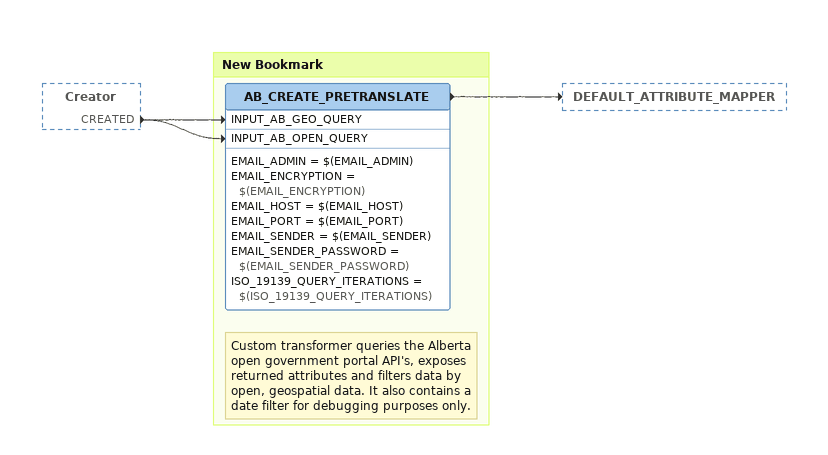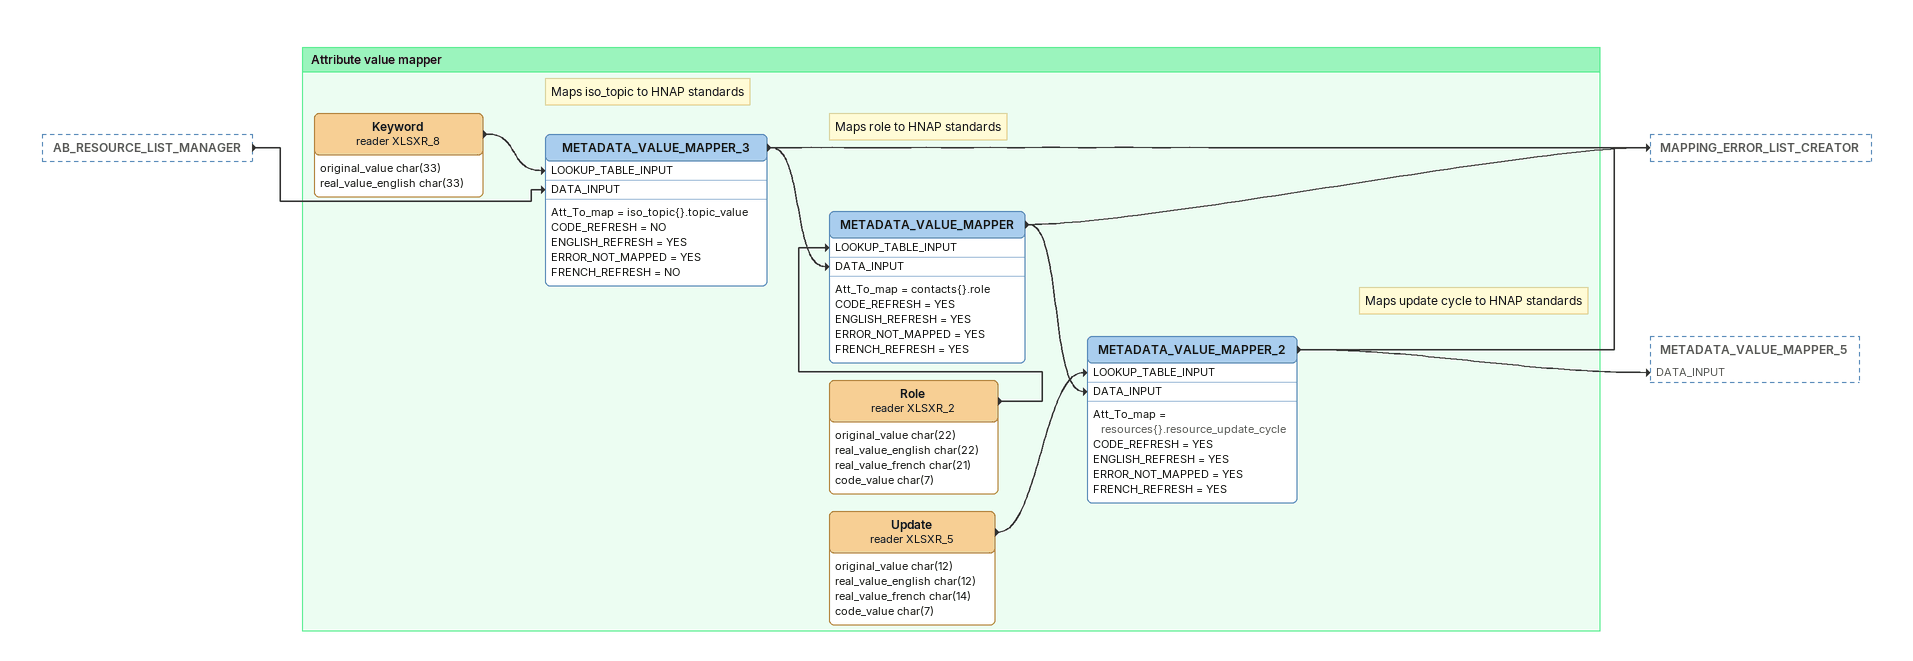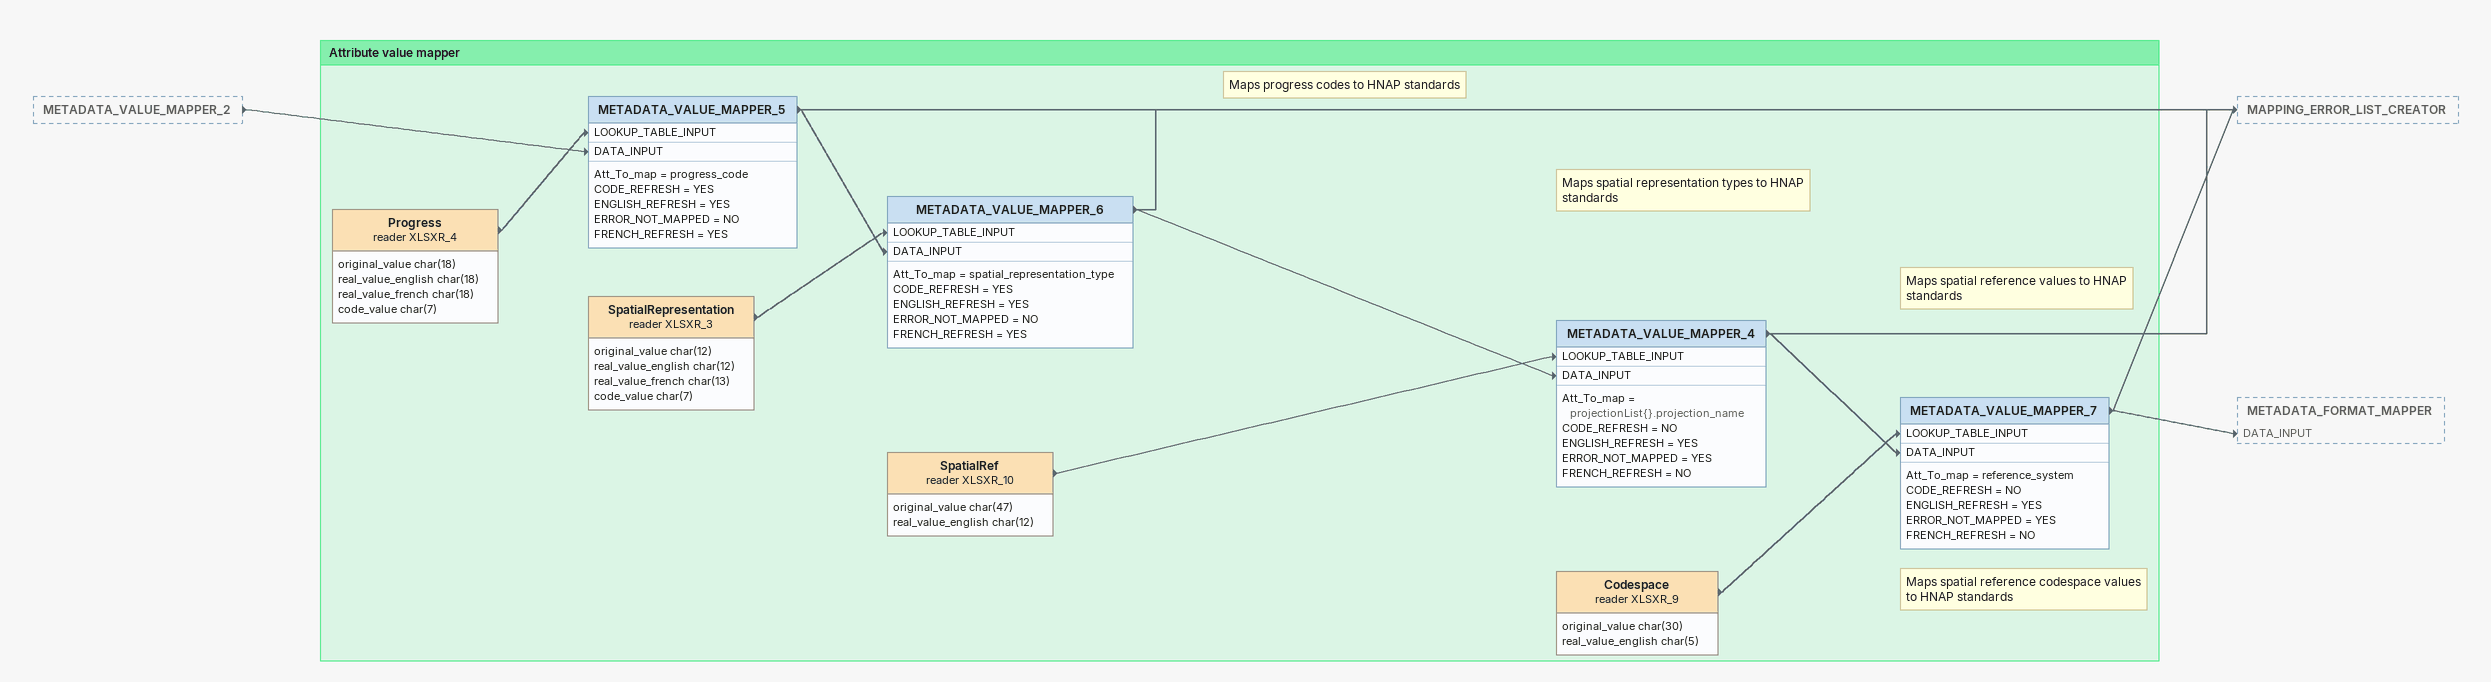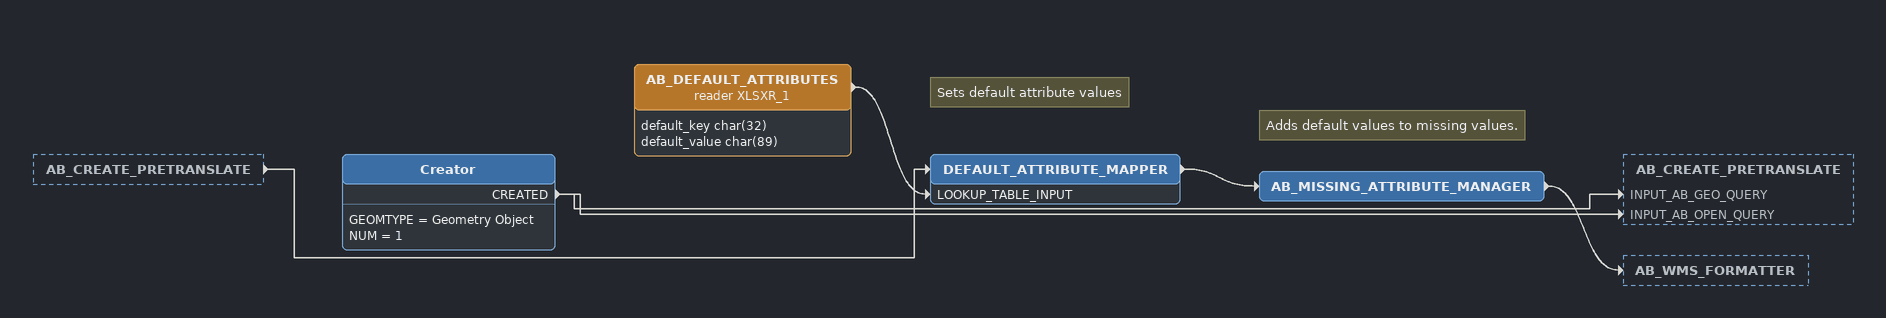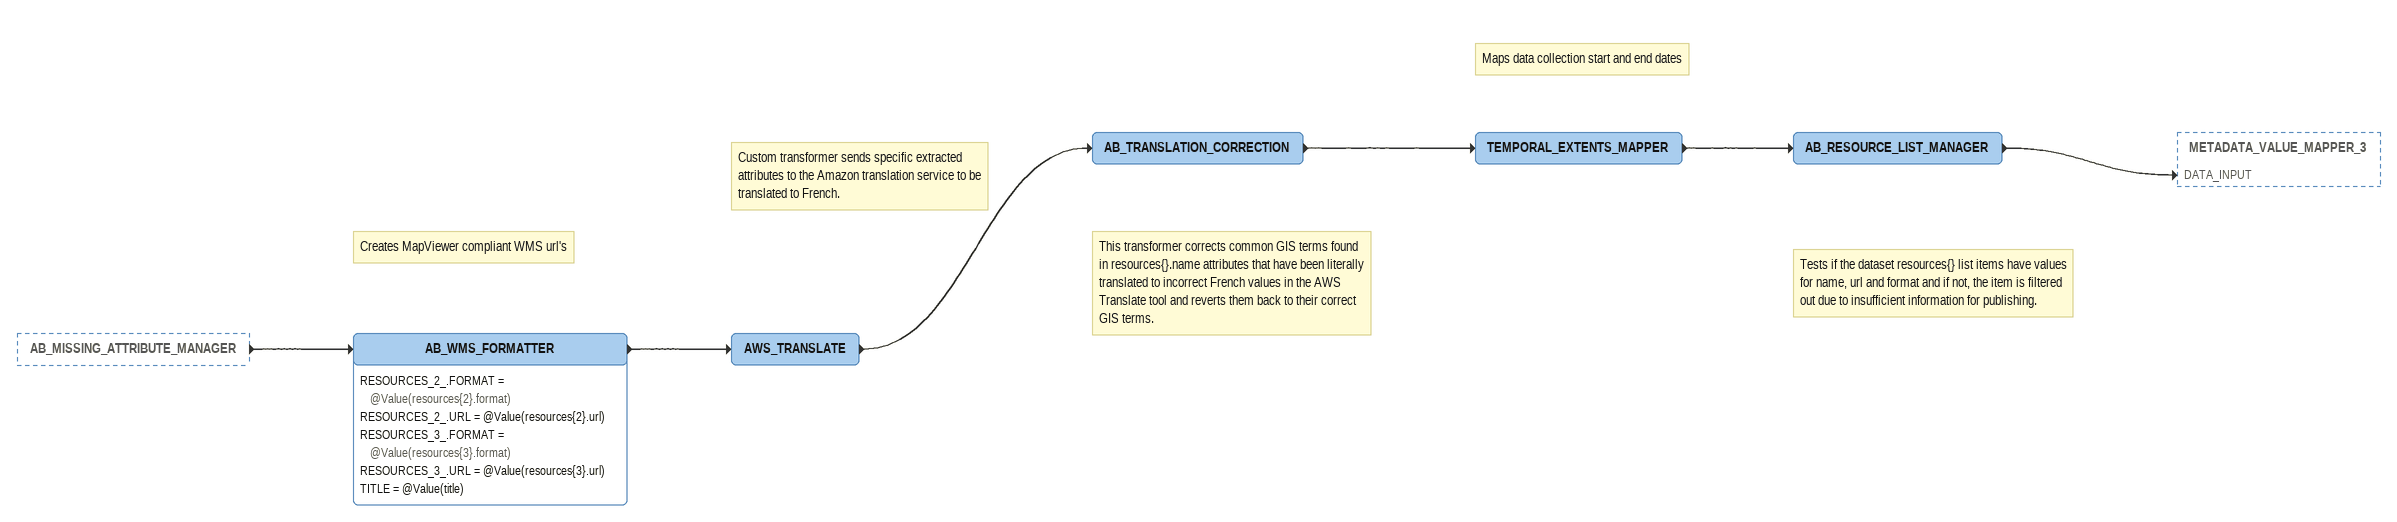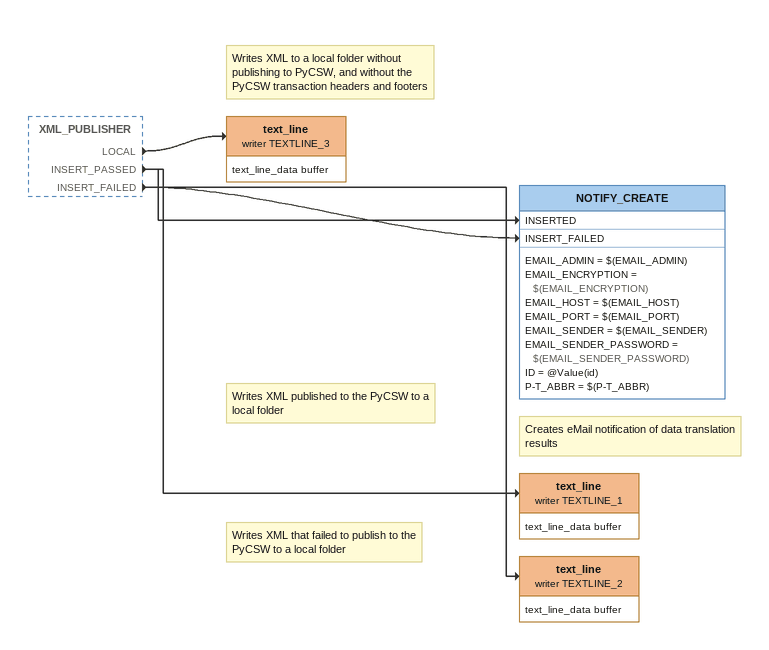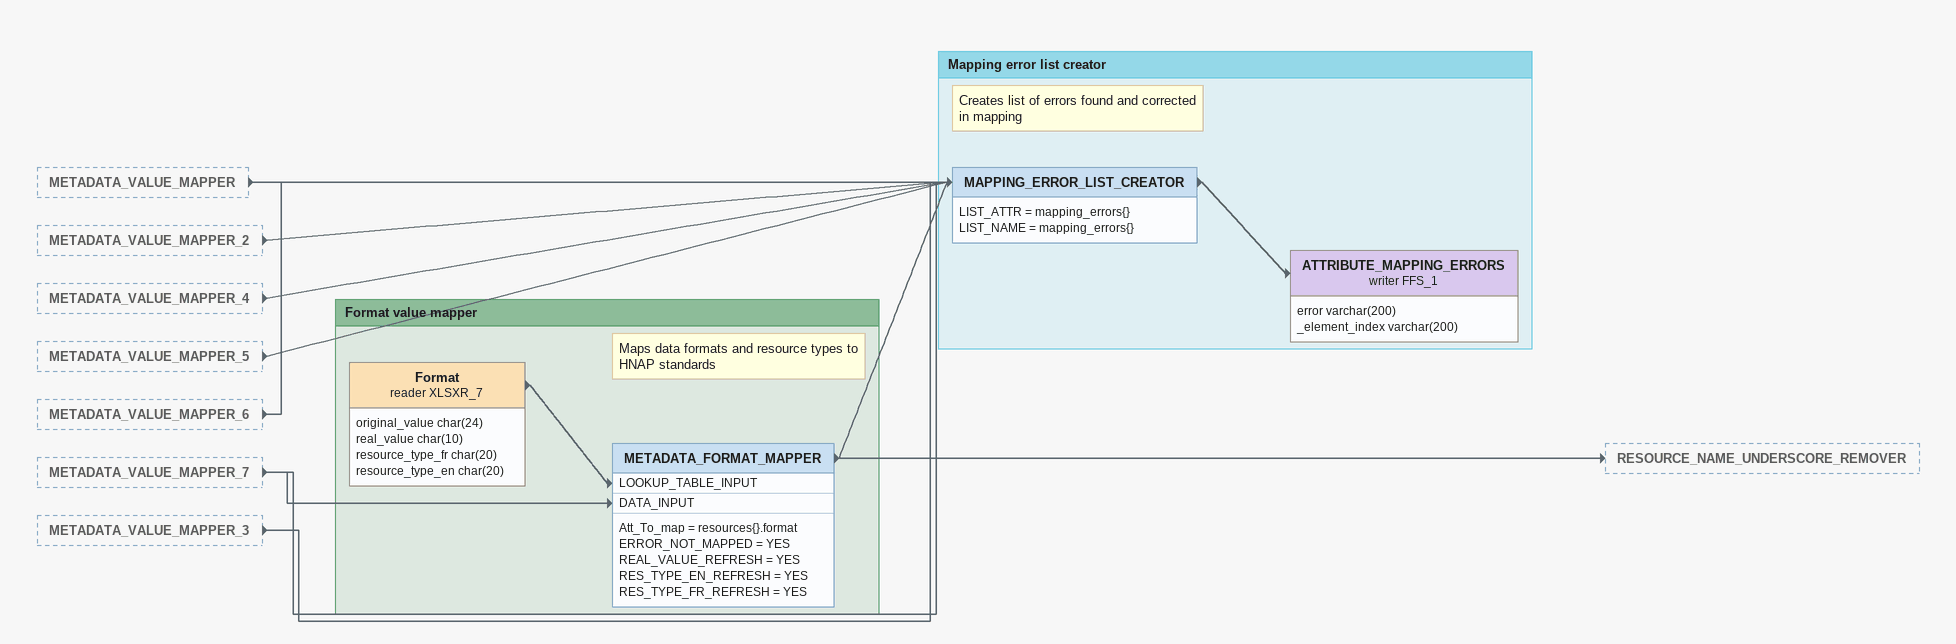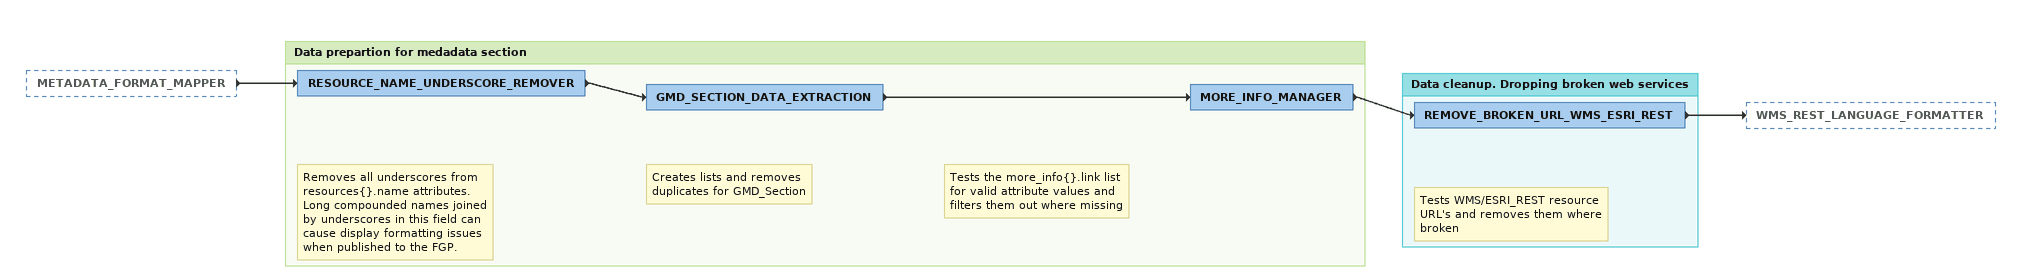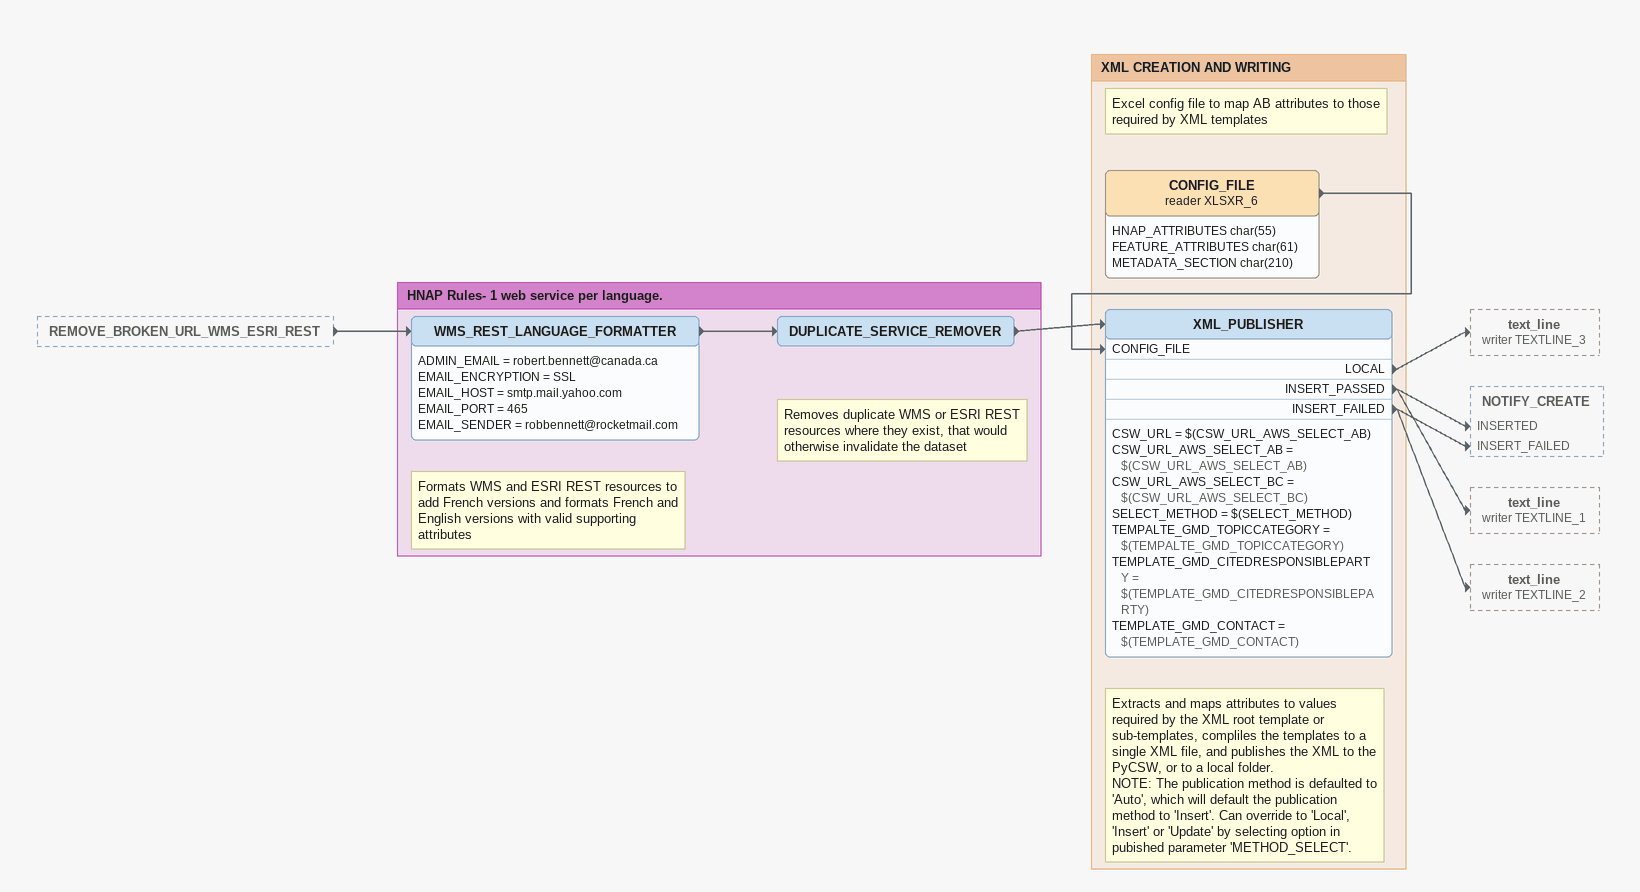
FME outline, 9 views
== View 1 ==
Creator [outside]
    CREATED -> AB_CREATE_PRETRANSLATE [INPUT_AB_GEO_QUERY]
    CREATED -> AB_CREATE_PRETRANSLATE [INPUT_AB_OPEN_QUERY]

Bookmark: New Bookmark
Note: Custom transformer queries the Alberta open government portal API's, exposes returned attributes and filters data by open, geospatial data. It also contains a date filter for debugging purposes only.
AB_CREATE_PRETRANSLATE
    EMAIL_ADMIN = $(EMAIL_ADMIN)
    EMAIL_ENCRYPTION = $(EMAIL_ENCRYPTION)
    EMAIL_HOST = $(EMAIL_HOST)
    EMAIL_PORT = $(EMAIL_PORT)
    EMAIL_SENDER = $(EMAIL_SENDER)
    EMAIL_SENDER_PASSWORD = $(EMAIL_SENDER_PASSWORD)
    ISO_19139_QUERY_ITERATIONS = $(ISO_19139_QUERY_ITERATIONS)
    -> DEFAULT_ATTRIBUTE_MAPPER

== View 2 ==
AB_RESOURCE_LIST_MANAGER [outside]
    -> METADATA_VALUE_MAPPER_3 [DATA_INPUT]

Bookmark: Attribute value mapper
Keyword (reader XLSXR_8)
    attributes: original_value char(33), real_value_english char(33)
    -> METADATA_VALUE_MAPPER_3 [LOOKUP_TABLE_INPUT]
Note: Maps iso_topic to HNAP standards
METADATA_VALUE_MAPPER_3
    Att_To_map = iso_topic{}.topic_value
    CODE_REFRESH = NO
    ENGLISH_REFRESH = YES
    ERROR_NOT_MAPPED = YES
    FRENCH_REFRESH = NO
    -> METADATA_VALUE_MAPPER [DATA_INPUT]
    -> MAPPING_ERROR_LIST_CREATOR
Role (reader XLSXR_2)
    attributes: original_value char(22), real_value_english char(22), real_value_french char(21), code_value char(7)
    -> METADATA_VALUE_MAPPER [LOOKUP_TABLE_INPUT]
Note: Maps role to HNAP standards
METADATA_VALUE_MAPPER
    Att_To_map = contacts{}.role
    CODE_REFRESH = YES
    ENGLISH_REFRESH = YES
    ERROR_NOT_MAPPED = YES
    FRENCH_REFRESH = YES
    -> METADATA_VALUE_MAPPER_2 [DATA_INPUT]
    -> MAPPING_ERROR_LIST_CREATOR
Update (reader XLSXR_5)
    attributes: original_value char(12), real_value_english char(12), real_value_french char(14), code_value char(7)
    -> METADATA_VALUE_MAPPER_2 [LOOKUP_TABLE_INPUT]
Note: Maps update cycle to HNAP standards
METADATA_VALUE_MAPPER_2
    Att_To_map = resources{}.resource_update_cycle
    CODE_REFRESH = YES
    ENGLISH_REFRESH = YES
    ERROR_NOT_MAPPED = YES
    FRENCH_REFRESH = YES
    -> METADATA_VALUE_MAPPER_5 [DATA_INPUT]
    -> MAPPING_ERROR_LIST_CREATOR

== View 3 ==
METADATA_VALUE_MAPPER_2 [outside]
    -> METADATA_VALUE_MAPPER_5 [DATA_INPUT]

Bookmark: Attribute value mapper
Progress (reader XLSXR_4)
    attributes: original_value char(18), real_value_english char(18), real_value_french char(18), code_value char(7)
    -> METADATA_VALUE_MAPPER_5 [LOOKUP_TABLE_INPUT]
Note: Maps progress codes to HNAP standards
METADATA_VALUE_MAPPER_5
    Att_To_map = progress_code
    CODE_REFRESH = YES
    ENGLISH_REFRESH = YES
    ERROR_NOT_MAPPED = NO
    FRENCH_REFRESH = YES
    -> METADATA_VALUE_MAPPER_6 [DATA_INPUT]
    -> MAPPING_ERROR_LIST_CREATOR
SpatialRepresentation (reader XLSXR_3)
    attributes: original_value char(12), real_value_english char(12), real_value_french char(13), code_value char(7)
    -> METADATA_VALUE_MAPPER_6 [LOOKUP_TABLE_INPUT]
Note: Maps spatial representation types to HNAP standards
METADATA_VALUE_MAPPER_6
    Att_To_map = spatial_representation_type
    CODE_REFRESH = YES
    ENGLISH_REFRESH = YES
    ERROR_NOT_MAPPED = NO
    FRENCH_REFRESH = YES
    -> METADATA_VALUE_MAPPER_4 [DATA_INPUT]
    -> MAPPING_ERROR_LIST_CREATOR
SpatialRef (reader XLSXR_10)
    attributes: original_value char(47), real_value_english char(12)
    -> METADATA_VALUE_MAPPER_4 [LOOKUP_TABLE_INPUT]
Note: Maps spatial reference values to HNAP standards
METADATA_VALUE_MAPPER_4
    Att_To_map = projectionList{}.projection_name
    CODE_REFRESH = NO
    ENGLISH_REFRESH = YES
    ERROR_NOT_MAPPED = YES
    FRENCH_REFRESH = NO
    -> METADATA_VALUE_MAPPER_7 [DATA_INPUT]
    -> MAPPING_ERROR_LIST_CREATOR
Codespace (reader XLSXR_9)
    attributes: original_value char(30), real_value_english char(5)
    -> METADATA_VALUE_MAPPER_7 [LOOKUP_TABLE_INPUT]
Note: Maps spatial reference codespace values to HNAP standards
METADATA_VALUE_MAPPER_7
    Att_To_map = reference_system
    CODE_REFRESH = NO
    ENGLISH_REFRESH = YES
    ERROR_NOT_MAPPED = YES
    FRENCH_REFRESH = NO
    -> METADATA_FORMAT_MAPPER [DATA_INPUT]
    -> MAPPING_ERROR_LIST_CREATOR

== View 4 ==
AB_CREATE_PRETRANSLATE [outside]
    -> DEFAULT_ATTRIBUTE_MAPPER
Creator
    GEOMTYPE = Geometry Object
    NUM = 1
    CREATED -> AB_CREATE_PRETRANSLATE [INPUT_AB_GEO_QUERY]
    CREATED -> AB_CREATE_PRETRANSLATE [INPUT_AB_OPEN_QUERY]
AB_DEFAULT_ATTRIBUTES (reader XLSXR_1)
    attributes: default_key char(32), default_value char(89)
    -> DEFAULT_ATTRIBUTE_MAPPER [LOOKUP_TABLE_INPUT]
Note: Sets default attribute values
DEFAULT_ATTRIBUTE_MAPPER
    -> AB_MISSING_ATTRIBUTE_MANAGER
Note: Adds default values to missing values.
AB_MISSING_ATTRIBUTE_MANAGER
    -> AB_WMS_FORMATTER

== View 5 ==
AB_MISSING_ATTRIBUTE_MANAGER [outside]
    -> AB_WMS_FORMATTER
Note: Creates MapViewer compliant WMS url's
AB_WMS_FORMATTER
    RESOURCES_2_.FORMAT = @Value(resources{2}.format)
    RESOURCES_2_.URL = @Value(resources{2}.url)
    RESOURCES_3_.FORMAT = @Value(resources{3}.format)
    RESOURCES_3_.URL = @Value(resources{3}.url)
    TITLE = @Value(title)
    -> AWS_TRANSLATE
Note: Custom transformer sends specific extracted attributes to the Amazon translation service to be translated to French.
AWS_TRANSLATE
    -> AB_TRANSLATION_CORRECTION
Note: This transformer corrects common GIS terms found in resources{}.name attributes that have been literally translated to incorrect French values in the AWS Translate tool and reverts them back to their correct GIS terms.
AB_TRANSLATION_CORRECTION
    -> TEMPORAL_EXTENTS_MAPPER
Note: Maps data collection start and end dates
TEMPORAL_EXTENTS_MAPPER
    -> AB_RESOURCE_LIST_MANAGER
Note: Tests if the dataset resources{} list items have values for name, url and format and if not, the item is filtered out due to insufficient information for publishing.
AB_RESOURCE_LIST_MANAGER
    -> METADATA_VALUE_MAPPER_3 [DATA_INPUT]

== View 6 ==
XML_PUBLISHER [outside]
    LOCAL -> text_line (writer TEXTLINE_3)
    INSERT_PASSED -> NOTIFY_CREATE [INSERTED]
    INSERT_PASSED -> text_line (writer TEXTLINE_1)
    INSERT_FAILED -> NOTIFY_CREATE [INSERT_FAILED]
    INSERT_FAILED -> text_line (writer TEXTLINE_2)
Note: Writes XML to a local folder without publishing to PyCSW, and without the PyCSW transaction headers and footers
text_line (writer TEXTLINE_3)
    attributes: text_line_data buffer
Note: Creates eMail notification of data translation results
NOTIFY_CREATE
    EMAIL_ADMIN = $(EMAIL_ADMIN)
    EMAIL_ENCRYPTION = $(EMAIL_ENCRYPTION)
    EMAIL_HOST = $(EMAIL_HOST)
    EMAIL_PORT = $(EMAIL_PORT)
    EMAIL_SENDER = $(EMAIL_SENDER)
    EMAIL_SENDER_PASSWORD = $(EMAIL_SENDER_PASSWORD)
    ID = @Value(id)
    P-T_ABBR = $(P-T_ABBR)
Note: Writes XML published to the PyCSW to a local folder
text_line (writer TEXTLINE_1)
    attributes: text_line_data buffer
Note: Writes XML that failed to publish to the PyCSW to a local folder
text_line (writer TEXTLINE_2)
    attributes: text_line_data buffer

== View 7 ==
METADATA_VALUE_MAPPER [outside]
    -> MAPPING_ERROR_LIST_CREATOR
METADATA_VALUE_MAPPER_2 [outside]
    -> MAPPING_ERROR_LIST_CREATOR
METADATA_VALUE_MAPPER_4 [outside]
    -> MAPPING_ERROR_LIST_CREATOR
METADATA_VALUE_MAPPER_5 [outside]
    -> MAPPING_ERROR_LIST_CREATOR
METADATA_VALUE_MAPPER_6 [outside]
    -> MAPPING_ERROR_LIST_CREATOR
METADATA_VALUE_MAPPER_7 [outside]
    -> METADATA_FORMAT_MAPPER [DATA_INPUT]
    -> MAPPING_ERROR_LIST_CREATOR
METADATA_VALUE_MAPPER_3 [outside]
    -> MAPPING_ERROR_LIST_CREATOR

Bookmark: Format value mapper
Format (reader XLSXR_7)
    attributes: original_value char(24), real_value char(10), resource_type_fr char(20), resource_type_en char(20)
    -> METADATA_FORMAT_MAPPER [LOOKUP_TABLE_INPUT]
Note: Maps data formats and resource types to HNAP standards
METADATA_FORMAT_MAPPER
    Att_To_map = resources{}.format
    ERROR_NOT_MAPPED = YES
    REAL_VALUE_REFRESH = YES
    RES_TYPE_EN_REFRESH = YES
    RES_TYPE_FR_REFRESH = YES
    -> MAPPING_ERROR_LIST_CREATOR
    -> RESOURCE_NAME_UNDERSCORE_REMOVER

Bookmark: Mapping error list creator
Note: Creates list of errors found and corrected in mapping
MAPPING_ERROR_LIST_CREATOR
    LIST_ATTR = mapping_errors{}
    LIST_NAME = mapping_errors{}
    -> ATTRIBUTE_MAPPING_ERRORS (writer FFS_1)
ATTRIBUTE_MAPPING_ERRORS (writer FFS_1)
    attributes: error varchar(200), _element_index varchar(200)

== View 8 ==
METADATA_FORMAT_MAPPER [outside]
    -> RESOURCE_NAME_UNDERSCORE_REMOVER

Bookmark: Data prepartion for medadata section
Note: Removes all underscores from resources{}.name attributes. Long compounded names joined by underscores in this field can cause display formatting issues when published to the FGP.
RESOURCE_NAME_UNDERSCORE_REMOVER
    -> GMD_SECTION_DATA_EXTRACTION
Note: Creates lists and removes duplicates for GMD_Section
GMD_SECTION_DATA_EXTRACTION
    -> MORE_INFO_MANAGER
Note: Tests the more_info{}.link list for valid attribute values and filters them out where missing
MORE_INFO_MANAGER
    -> REMOVE_BROKEN_URL_WMS_ESRI_REST

Bookmark: Data cleanup. Dropping broken web services
Note: Tests WMS/ESRI_REST resource URL's and removes them where broken
REMOVE_BROKEN_URL_WMS_ESRI_REST
    -> WMS_REST_LANGUAGE_FORMATTER

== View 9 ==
REMOVE_BROKEN_URL_WMS_ESRI_REST [outside]
    -> WMS_REST_LANGUAGE_FORMATTER

Bookmark: HNAP Rules- 1 web service per language.
Note: Formats WMS and ESRI REST resources to add French versions and formats French and English versions with valid supporting attributes
WMS_REST_LANGUAGE_FORMATTER
    ADMIN_EMAIL = robert.bennett@canada.ca
    EMAIL_ENCRYPTION = SSL
    EMAIL_HOST = smtp.mail.yahoo.com
    EMAIL_PORT = 465
    EMAIL_SENDER = robbennett@rocketmail.com
    -> DUPLICATE_SERVICE_REMOVER
Note: Removes duplicate WMS or ESRI REST resources where they exist, that would otherwise invalidate the dataset
DUPLICATE_SERVICE_REMOVER
    -> XML_PUBLISHER

Bookmark: XML CREATION AND WRITING
Note: Excel config file to map AB attributes to those required by XML templates
CONFIG_FILE (reader XLSXR_6)
    attributes: HNAP_ATTRIBUTES char(55), FEATURE_ATTRIBUTES char(61), METADATA_SECTION char(210)
    -> XML_PUBLISHER [CONFIG_FILE]
Note: Extracts and maps attributes to values required by the XML root template or sub-templates, compliles the templates to a single XML file, and publishes the XML to the PyCSW, or to a local folder. / NOTE: The publication method is defaulted to 'Auto', which will default the publication method to 'Insert'. Can override to 'Local', 'Insert' or 'Update' by selecting option in pubished parameter 'METHOD_SELECT'.
XML_PUBLISHER
    CSW_URL = $(CSW_URL_AWS_SELECT_AB)
    CSW_URL_AWS_SELECT_AB = $(CSW_URL_AWS_SELECT_AB)
    CSW_URL_AWS_SELECT_BC = $(CSW_URL_AWS_SELECT_BC)
    SELECT_METHOD = $(SELECT_METHOD)
    TEMPALTE_GMD_TOPICCATEGORY = $(TEMPALTE_GMD_TOPICCATEGORY)
    TEMPLATE_GMD_CITEDRESPONSIBLEPARTY = $(TEMPLATE_GMD_CITEDRESPONSIBLEPARTY)
    TEMPLATE_GMD_CONTACT = $(TEMPLATE_GMD_CONTACT)
    LOCAL -> text_line (writer TEXTLINE_3)
    INSERT_PASSED -> NOTIFY_CREATE [INSERTED]
    INSERT_PASSED -> text_line (writer TEXTLINE_1)
    INSERT_FAILED -> NOTIFY_CREATE [INSERT_FAILED]
    INSERT_FAILED -> text_line (writer TEXTLINE_2)
